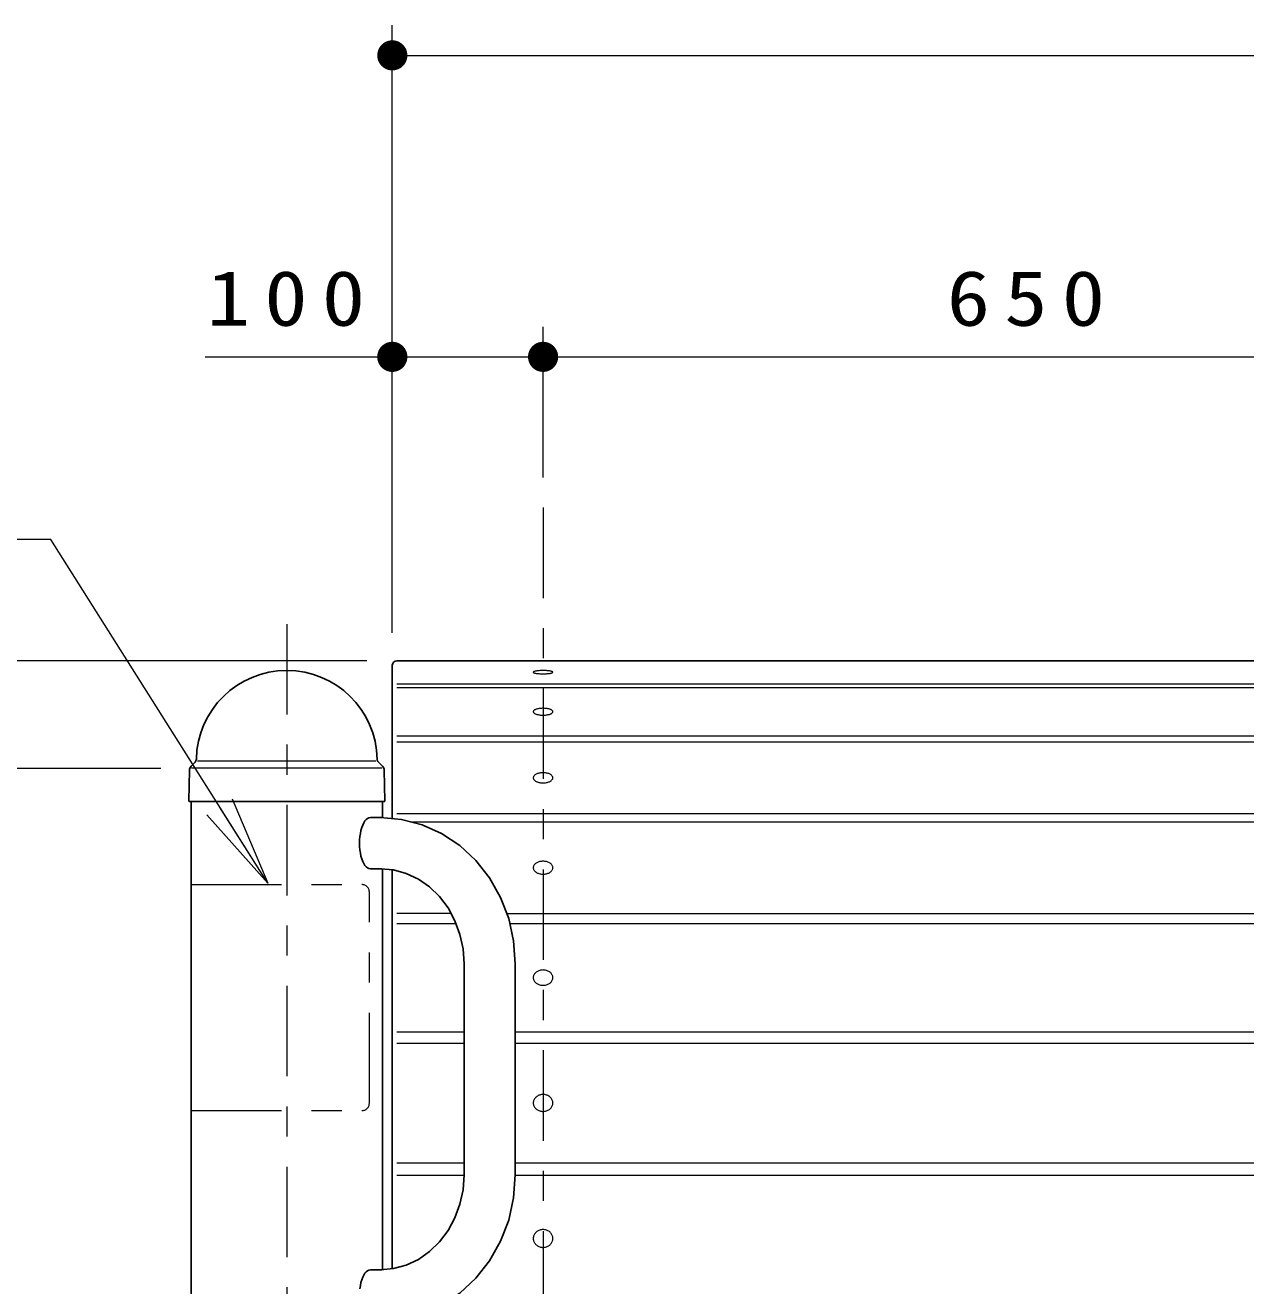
# Model space of a CAD drawing. Units: millimetres on the paper, scale 1:20. Extents: x -365 to 0, y -26 to 257.
# Drawn here: x -320.12 to -279.64, y 104.69 to 146.5 of the extents above; entities that cross this region are included whole.
import ezdxf

# ---------------------------------------------------------------- set-up
doc = ezdxf.new("R2010")
doc.units = ezdxf.units.MM
doc.linetypes.add('USER2', pattern=[6, 3, -1, 1, -1])
doc.linetypes.add('USER3', pattern=[8, 3, -1, 1, -1, 1, -1])
doc.layers.add('1_20', color=7, linetype='Continuous', lineweight=25)
doc.styles.add('ＭＳ ゴシック', font='')
doc.styles.get('ＭＳ ゴシック').set_extended_font_data('MS Gothic')

# ---------------------------------------------------------------- blocks, each defined once
blk = doc.blocks.new('filled_dot')
at = {"color": 0, "linetype": 'Continuous', "lineweight": -2, "const_width": 1.25}
blk.add_lwpolyline([(-0.625, 0, 1), (0.625, 0, 1)], format="xyb", close=True, dxfattribs=at)

msp = doc.modelspace()

# ---------------------------------------------------------------- linework, layer by layer
at = {"layer": '1_20', "lineweight": 13}
for p, q in [((-307.944, 126.351), (-307.944, 146.501)), ((-307.944, 145.501), (-232.944, 145.501)), ((-307.944, 126.501), (-307.944, 136.501)), ((-302.944, 131.501), (-302.944, 136.501)), ((-314.151, 135.501), (-302.944, 135.501)), ((-302.944, 135.501), (-270.444, 135.501)), ((-308.794, 125.422), (-345.619, 125.422)), ((-314.4, 122.097), (-308.488, 122.097)), ((-315.619, 121.847), (-336.223, 121.847)), ((-314.601, 121.868), (-308.287, 121.868)), ((-313.255, 120.842), (-312.077, 118.038)), ((-312.077, 118.038), (-313.678, 120.575)), ((-312.077, 118.038), (-314.101, 120.308))]:
    msp.add_line(p, q, dxfattribs=at)
at = {"layer": '1_20', "linetype": 'USER2', "lineweight": 13}
for p, q in [((-302.944, 130.501), (-302.944, 79.529)), ((-311.444, 126.639), (-311.444, 76.846))]:
    msp.add_line(p, q, dxfattribs=at)
at = {"layer": '1_20', "color": 40}
for p, q in [((-307.944, 120.199), (-307.944, 125.272)), ((-270.444, 125.422), (-307.794, 125.422)), ((-270.444, 125.422), (-307.794, 125.422))]:
    msp.add_line(p, q, dxfattribs=at)
at = {"layer": '1_20', "color": 40, "lineweight": 13}
for p, q in [((-307.794, 124.654), (-233.094, 124.654)), ((-307.794, 124.535), (-233.094, 124.535)), ((-307.794, 122.925), (-233.094, 122.925)), ((-307.794, 122.726), (-233.094, 122.726)), ((-307.794, 120.349), (-233.094, 120.349)), ((-307.27, 120.078), (-233.094, 120.078)), ((-305.984, 117.034), (-307.794, 117.034)), ((-307.794, 116.702), (-305.825, 116.702)), ((-304.137, 117.034), (-233.094, 117.034)), ((-304.037, 116.702), (-233.094, 116.702)), ((-307.794, 113.117), (-305.565, 113.117)), ((-303.865, 113.117), (-233.094, 113.117)), ((-307.794, 112.739), (-305.565, 112.739)), ((-303.865, 112.739), (-233.094, 112.739)), ((-307.794, 108.765), (-305.565, 108.765)), ((-303.865, 108.765), (-233.094, 108.765)), ((-307.794, 108.356), (-305.565, 108.356)), ((-303.865, 108.356), (-233.094, 108.356))]:
    msp.add_line(p, q, dxfattribs=at)
at = {"layer": '1_20'}
for p, q in [((-314.694, 120.772), (-314.673, 121.788)), ((-314.615, 121.926), (-314.487, 122.053)), ((-308.273, 121.926), (-308.401, 122.053)), ((-308.194, 120.772), (-308.214, 121.788)), ((-314.669, 120.747), (-308.219, 120.747)), ((-314.619, 120.747), (-314.619, 97.788)), ((-308.269, 120.747), (-308.269, 120.218)), ((-308.671, 120.218), (-308.287, 120.218)), ((-308.671, 118.518), (-308.287, 118.518)), ((-308.269, 118.518), (-308.269, 105.218)), ((-307.944, 105.251), (-307.944, 118.486)), ((-305.565, 115.368), (-305.565, 111.868)), ((-303.865, 115.368), (-303.865, 111.868)), ((-305.565, 108.368), (-305.565, 111.868)), ((-303.865, 108.368), (-303.865, 111.868)), ((-308.671, 105.218), (-308.287, 105.218))]:
    msp.add_line(p, q, dxfattribs=at)
at = {"layer": '1_20', "linetype": 'USER3', "lineweight": 13}
for p, q in [((-314.619, 117.997), (-308.956, 117.997)), ((-308.706, 110.747), (-308.706, 117.747)), ((-314.619, 110.497), (-308.956, 110.497))]:
    msp.add_line(p, q, dxfattribs=at)
at = {"layer": '1_20', "lineweight": 13}
msp.add_lwpolyline([(-312.077, 118.038), (-319.271, 129.44), (-361.413, 129.44)], dxfattribs=at)
for points in [[(-302.619, 125.041), (-302.62, 125.046), (-302.624, 125.051), (-302.63, 125.055), (-302.639, 125.06), (-302.649, 125.064), (-302.663, 125.068), (-302.678, 125.072), (-302.695, 125.076), (-302.714, 125.08), (-302.735, 125.083), (-302.758, 125.086), (-302.781, 125.088), (-302.807, 125.091), (-302.833, 125.093), (-302.86, 125.094), (-302.888, 125.095), (-302.916, 125.096), (-302.944, 125.096), (-302.972, 125.096), (-303, 125.095), (-303.028, 125.094), (-303.055, 125.093), (-303.081, 125.091), (-303.106, 125.088), (-303.13, 125.086), (-303.153, 125.083), (-303.174, 125.08), (-303.193, 125.076), (-303.21, 125.072), (-303.225, 125.068), (-303.239, 125.064), (-303.249, 125.06), (-303.258, 125.055), (-303.264, 125.051), (-303.268, 125.046), (-303.269, 125.041), (-303.268, 125.036), (-303.264, 125.032), (-303.258, 125.027), (-303.249, 125.022), (-303.239, 125.018), (-303.225, 125.014), (-303.21, 125.01), (-303.193, 125.006), (-303.174, 125.002), (-303.153, 124.999), (-303.13, 124.996), (-303.106, 124.994), (-303.081, 124.992), (-303.055, 124.99), (-303.028, 124.988), (-303, 124.987), (-302.972, 124.987), (-302.944, 124.986), (-302.916, 124.987), (-302.888, 124.987), (-302.86, 124.988), (-302.833, 124.99), (-302.807, 124.992), (-302.781, 124.994), (-302.758, 124.996), (-302.735, 124.999), (-302.714, 125.002), (-302.695, 125.006), (-302.678, 125.01), (-302.663, 125.014), (-302.649, 125.018), (-302.639, 125.022), (-302.63, 125.027), (-302.624, 125.032), (-302.62, 125.036)], [(-302.619, 123.73), (-302.62, 123.74), (-302.624, 123.75), (-302.63, 123.759), (-302.639, 123.769), (-302.649, 123.778), (-302.663, 123.787), (-302.678, 123.795), (-302.695, 123.803), (-302.714, 123.81), (-302.735, 123.817), (-302.758, 123.823), (-302.781, 123.828), (-302.807, 123.833), (-302.833, 123.837), (-302.86, 123.84), (-302.888, 123.842), (-302.916, 123.843), (-302.944, 123.844), (-302.972, 123.843), (-303, 123.842), (-303.028, 123.84), (-303.055, 123.837), (-303.081, 123.833), (-303.106, 123.828), (-303.13, 123.823), (-303.153, 123.817), (-303.174, 123.81), (-303.193, 123.803), (-303.21, 123.795), (-303.225, 123.787), (-303.239, 123.778), (-303.249, 123.769), (-303.258, 123.759), (-303.264, 123.75), (-303.268, 123.74), (-303.269, 123.73), (-303.268, 123.72), (-303.264, 123.71), (-303.258, 123.701), (-303.249, 123.691), (-303.239, 123.682), (-303.225, 123.673), (-303.21, 123.665), (-303.193, 123.657), (-303.174, 123.65), (-303.153, 123.643), (-303.13, 123.637), (-303.106, 123.632), (-303.081, 123.627), (-303.055, 123.623), (-303.028, 123.62), (-303, 123.618), (-302.972, 123.617), (-302.944, 123.616), (-302.916, 123.617), (-302.888, 123.618), (-302.86, 123.62), (-302.833, 123.623), (-302.807, 123.627), (-302.781, 123.632), (-302.758, 123.637), (-302.735, 123.643), (-302.714, 123.65), (-302.695, 123.657), (-302.678, 123.665), (-302.663, 123.673), (-302.649, 123.682), (-302.639, 123.691), (-302.63, 123.701), (-302.624, 123.71), (-302.62, 123.72)], [(-302.619, 121.537), (-302.62, 121.552), (-302.624, 121.567), (-302.63, 121.581), (-302.639, 121.595), (-302.649, 121.608), (-302.663, 121.621), (-302.678, 121.634), (-302.695, 121.645), (-302.714, 121.656), (-302.735, 121.666), (-302.758, 121.675), (-302.781, 121.683), (-302.807, 121.69), (-302.833, 121.695), (-302.86, 121.7), (-302.888, 121.703), (-302.916, 121.705), (-302.944, 121.705), (-302.972, 121.705), (-303, 121.703), (-303.028, 121.7), (-303.055, 121.695), (-303.081, 121.69), (-303.106, 121.683), (-303.13, 121.675), (-303.153, 121.666), (-303.174, 121.656), (-303.193, 121.645), (-303.21, 121.634), (-303.225, 121.621), (-303.239, 121.608), (-303.249, 121.595), (-303.258, 121.581), (-303.264, 121.567), (-303.268, 121.552), (-303.269, 121.537), (-303.268, 121.523), (-303.264, 121.508), (-303.258, 121.494), (-303.249, 121.48), (-303.239, 121.467), (-303.225, 121.454), (-303.21, 121.441), (-303.193, 121.43), (-303.174, 121.419), (-303.153, 121.409), (-303.13, 121.4), (-303.106, 121.392), (-303.081, 121.385), (-303.055, 121.38), (-303.028, 121.375), (-303, 121.372), (-302.972, 121.37), (-302.944, 121.37), (-302.916, 121.37), (-302.888, 121.372), (-302.86, 121.375), (-302.833, 121.38), (-302.807, 121.385), (-302.781, 121.392), (-302.758, 121.4), (-302.735, 121.409), (-302.714, 121.419), (-302.695, 121.43), (-302.678, 121.441), (-302.663, 121.454), (-302.649, 121.467), (-302.639, 121.48), (-302.63, 121.494), (-302.624, 121.508), (-302.62, 121.523)], [(-302.619, 118.556), (-302.62, 118.574), (-302.624, 118.593), (-302.63, 118.611), (-302.639, 118.629), (-302.649, 118.647), (-302.663, 118.663), (-302.678, 118.679), (-302.695, 118.694), (-302.714, 118.708), (-302.735, 118.72), (-302.758, 118.732), (-302.781, 118.742), (-302.807, 118.75), (-302.833, 118.758), (-302.86, 118.763), (-302.888, 118.767), (-302.916, 118.77), (-302.944, 118.771), (-302.972, 118.77), (-303, 118.767), (-303.028, 118.763), (-303.055, 118.758), (-303.081, 118.75), (-303.106, 118.742), (-303.13, 118.732), (-303.153, 118.72), (-303.174, 118.708), (-303.193, 118.694), (-303.21, 118.679), (-303.225, 118.663), (-303.239, 118.647), (-303.249, 118.629), (-303.258, 118.611), (-303.264, 118.593), (-303.268, 118.574), (-303.269, 118.556), (-303.268, 118.537), (-303.264, 118.518), (-303.258, 118.5), (-303.249, 118.482), (-303.239, 118.465), (-303.225, 118.448), (-303.21, 118.432), (-303.193, 118.418), (-303.174, 118.404), (-303.153, 118.391), (-303.13, 118.38), (-303.106, 118.37), (-303.081, 118.361), (-303.055, 118.354), (-303.028, 118.348), (-303, 118.344), (-302.972, 118.342), (-302.944, 118.341), (-302.916, 118.342), (-302.888, 118.344), (-302.86, 118.348), (-302.833, 118.354), (-302.807, 118.361), (-302.781, 118.37), (-302.758, 118.38), (-302.735, 118.391), (-302.714, 118.404), (-302.695, 118.418), (-302.678, 118.432), (-302.663, 118.448), (-302.649, 118.465), (-302.639, 118.482), (-302.63, 118.5), (-302.624, 118.518), (-302.62, 118.537)], [(-302.619, 114.91), (-302.62, 114.932), (-302.624, 114.953), (-302.63, 114.975), (-302.639, 114.996), (-302.649, 115.016), (-302.663, 115.036), (-302.678, 115.055), (-302.695, 115.072), (-302.714, 115.088), (-302.735, 115.103), (-302.758, 115.117), (-302.781, 115.129), (-302.807, 115.139), (-302.833, 115.147), (-302.86, 115.154), (-302.888, 115.159), (-302.916, 115.162), (-302.944, 115.163), (-302.972, 115.162), (-303, 115.159), (-303.028, 115.154), (-303.055, 115.147), (-303.081, 115.139), (-303.106, 115.129), (-303.13, 115.117), (-303.153, 115.103), (-303.174, 115.088), (-303.193, 115.072), (-303.21, 115.055), (-303.225, 115.036), (-303.239, 115.016), (-303.249, 114.996), (-303.258, 114.975), (-303.264, 114.953), (-303.268, 114.932), (-303.269, 114.91), (-303.268, 114.887), (-303.264, 114.866), (-303.258, 114.844), (-303.249, 114.823), (-303.239, 114.803), (-303.225, 114.783), (-303.21, 114.764), (-303.193, 114.747), (-303.174, 114.731), (-303.153, 114.716), (-303.13, 114.702), (-303.106, 114.69), (-303.081, 114.68), (-303.055, 114.672), (-303.028, 114.665), (-303, 114.66), (-302.972, 114.657), (-302.944, 114.657), (-302.916, 114.657), (-302.888, 114.66), (-302.86, 114.665), (-302.833, 114.672), (-302.807, 114.68), (-302.781, 114.69), (-302.758, 114.702), (-302.735, 114.716), (-302.714, 114.731), (-302.695, 114.747), (-302.678, 114.764), (-302.663, 114.783), (-302.649, 114.803), (-302.639, 114.823), (-302.63, 114.844), (-302.624, 114.866), (-302.62, 114.887)], [(-302.619, 110.752), (-302.62, 110.776), (-302.624, 110.8), (-302.63, 110.824), (-302.639, 110.848), (-302.649, 110.87), (-302.663, 110.892), (-302.678, 110.913), (-302.695, 110.932), (-302.714, 110.95), (-302.735, 110.967), (-302.758, 110.982), (-302.781, 110.995), (-302.807, 111.006), (-302.833, 111.015), (-302.86, 111.023), (-302.888, 111.028), (-302.916, 111.031), (-302.944, 111.032), (-302.972, 111.031), (-303, 111.028), (-303.028, 111.023), (-303.055, 111.015), (-303.081, 111.006), (-303.106, 110.995), (-303.13, 110.982), (-303.153, 110.967), (-303.174, 110.95), (-303.193, 110.932), (-303.21, 110.913), (-303.225, 110.892), (-303.239, 110.87), (-303.249, 110.848), (-303.258, 110.824), (-303.264, 110.8), (-303.268, 110.776), (-303.269, 110.752), (-303.268, 110.727), (-303.264, 110.703), (-303.258, 110.679), (-303.249, 110.656), (-303.239, 110.633), (-303.225, 110.612), (-303.21, 110.591), (-303.193, 110.571), (-303.174, 110.553), (-303.153, 110.537), (-303.13, 110.522), (-303.106, 110.509), (-303.081, 110.498), (-303.055, 110.488), (-303.028, 110.481), (-303, 110.476), (-302.972, 110.472), (-302.944, 110.471), (-302.916, 110.472), (-302.888, 110.476), (-302.86, 110.481), (-302.833, 110.488), (-302.807, 110.498), (-302.781, 110.509), (-302.758, 110.522), (-302.735, 110.537), (-302.714, 110.553), (-302.695, 110.571), (-302.678, 110.591), (-302.663, 110.612), (-302.649, 110.633), (-302.639, 110.656), (-302.63, 110.679), (-302.624, 110.703), (-302.62, 110.727)], [(-302.619, 106.257), (-302.62, 106.283), (-302.624, 106.308), (-302.63, 106.333), (-302.639, 106.358), (-302.649, 106.382), (-302.663, 106.405), (-302.678, 106.427), (-302.695, 106.447), (-302.714, 106.466), (-302.735, 106.484), (-302.758, 106.499), (-302.781, 106.513), (-302.807, 106.525), (-302.833, 106.535), (-302.86, 106.543), (-302.888, 106.549), (-302.916, 106.552), (-302.944, 106.553), (-302.972, 106.552), (-303, 106.549), (-303.028, 106.543), (-303.055, 106.535), (-303.081, 106.525), (-303.106, 106.513), (-303.13, 106.499), (-303.153, 106.484), (-303.174, 106.466), (-303.193, 106.447), (-303.21, 106.427), (-303.225, 106.405), (-303.239, 106.382), (-303.249, 106.358), (-303.258, 106.333), (-303.264, 106.308), (-303.268, 106.283), (-303.269, 106.257), (-303.268, 106.231), (-303.264, 106.205), (-303.258, 106.18), (-303.249, 106.155), (-303.239, 106.131), (-303.225, 106.109), (-303.21, 106.087), (-303.193, 106.066), (-303.174, 106.047), (-303.153, 106.03), (-303.13, 106.014), (-303.106, 106), (-303.081, 105.988), (-303.055, 105.978), (-303.028, 105.971), (-303, 105.965), (-302.972, 105.962), (-302.944, 105.96), (-302.916, 105.962), (-302.888, 105.965), (-302.86, 105.971), (-302.833, 105.978), (-302.807, 105.988), (-302.781, 106), (-302.758, 106.014), (-302.735, 106.03), (-302.714, 106.047), (-302.695, 106.066), (-302.678, 106.087), (-302.663, 106.109), (-302.649, 106.131), (-302.639, 106.155), (-302.63, 106.18), (-302.624, 106.205), (-302.62, 106.231)]]:
    msp.add_lwpolyline(points, close=True, dxfattribs=at)
at = {"layer": '1_20'}
for points in [[(-308.671, 120.218), (-308.718, 120.211), (-308.764, 120.189), (-308.809, 120.154), (-308.851, 120.105), (-308.89, 120.043), (-308.925, 119.969), (-308.956, 119.886), (-308.983, 119.793), (-309.003, 119.694), (-309.018, 119.588), (-309.028, 119.479), (-309.031, 119.368), (-309.028, 119.257), (-309.018, 119.148), (-309.003, 119.043), (-308.983, 118.943), (-308.956, 118.851), (-308.925, 118.767), (-308.89, 118.694), (-308.851, 118.632), (-308.809, 118.583), (-308.764, 118.547), (-308.718, 118.526), (-308.671, 118.518)], [(-303.865, 115.368), (-303.92, 116.127), (-304.084, 116.867), (-304.352, 117.57), (-304.719, 118.219), (-305.175, 118.798), (-305.709, 119.292), (-306.308, 119.69), (-306.957, 119.981), (-307.64, 120.159), (-308.34, 120.218)], [(-305.565, 115.368), (-305.599, 115.861), (-305.7, 116.342), (-305.867, 116.798), (-306.095, 117.22), (-306.377, 117.596), (-306.709, 117.917), (-307.08, 118.175), (-307.482, 118.364), (-307.906, 118.48), (-308.34, 118.518)], [(-305.565, 108.368), (-305.599, 107.876), (-305.7, 107.395), (-305.867, 106.938), (-306.095, 106.517), (-306.377, 106.141), (-306.709, 105.82), (-307.08, 105.562), (-307.482, 105.373), (-307.906, 105.257), (-308.34, 105.218)], [(-303.865, 108.368), (-303.92, 107.61), (-304.084, 106.87), (-304.352, 106.167), (-304.719, 105.518), (-305.175, 104.939), (-305.709, 104.445), (-306.308, 104.047), (-306.957, 103.756), (-307.64, 103.578), (-308.34, 103.518)], [(-309.018, 104.588), (-309.003, 104.694), (-308.983, 104.793), (-308.956, 104.886), (-308.925, 104.969), (-308.89, 105.043), (-308.851, 105.105), (-308.809, 105.154), (-308.764, 105.189), (-308.718, 105.211), (-308.671, 105.218)]]:
    msp.add_lwpolyline(points, dxfattribs=at)
for centre, radius, start, end in [((-311.444, 122.097), 3, 1.1401, 178.8584), ((-314.593, 122.159), 0.15, 315, 358.8584), ((-308.295, 122.159), 0.15, 181.1401, 225), ((-314.474, 121.784), 0.2, 135, 178.996), ((-308.414, 121.784), 0.2, 1.0039, 45), ((-314.669, 120.772), 0.025, 178.878, 270), ((-308.219, 120.772), 0.025, 270, 1.122)]:
    msp.add_arc(centre, radius, start, end, dxfattribs=at)
at = {"layer": '1_20', "color": 40}
msp.add_arc((-307.794, 125.272), 0.15, 90, 180, dxfattribs=at)
at = {"layer": '1_20', "linetype": 'USER3', "lineweight": 13}
for centre, start, end in [((-308.956, 117.747), 0, 90), ((-308.956, 110.747), 270, 0)]:
    msp.add_arc(centre, 0.25, start, end, dxfattribs=at)

# ---------------------------------------------------------------- block references
at = {"layer": '1_20', "lineweight": 13, "xscale": 0.4, "yscale": 0.4}
for p in [(-307.944, 145.501), (-307.944, 135.501)]:
    msp.add_blockref('filled_dot', p, dxfattribs=at)
at = {"layer": '1_20', "lineweight": 13, "xscale": 0.4, "yscale": 0.4, "rotation": 180}
msp.add_blockref('filled_dot', (-302.944, 135.501), dxfattribs=at)

# ---------------------------------------------------------------- texts
at = {"layer": '1_20', "char_height": 1.833, "attachment_point": 8, "style": 'ＭＳ ゴシック'}
for s, insert in [('\\T1.33;\\W1.15;100', (-311.235, 136.501)), ('\\T1.33;\\W1.15;650', (-286.694, 136.501))]:
    msp.add_mtext(s, dxfattribs=dict(at, insert=insert))

doc.saveas('drawing.dxf')
